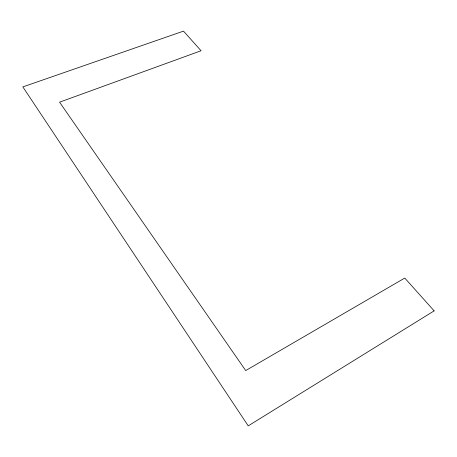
<?xml version="1.0" encoding="UTF-8"?>
<svg xmlns="http://www.w3.org/2000/svg" width="457" height="457" viewBox="0 0 457 457"><rect width="100%" height="100%" fill="white"/><g stroke="black" fill="none" stroke-linecap="round" stroke-linejoin="round"><path stroke-width="0.69" d="M434.15 310.857L248.225 425.873L22.85 86.904L183.497 31.127L201.08 50.75L59.57 102.179L245.717 370.57L404.759 278.056L434.15 310.857"/></g></svg>
